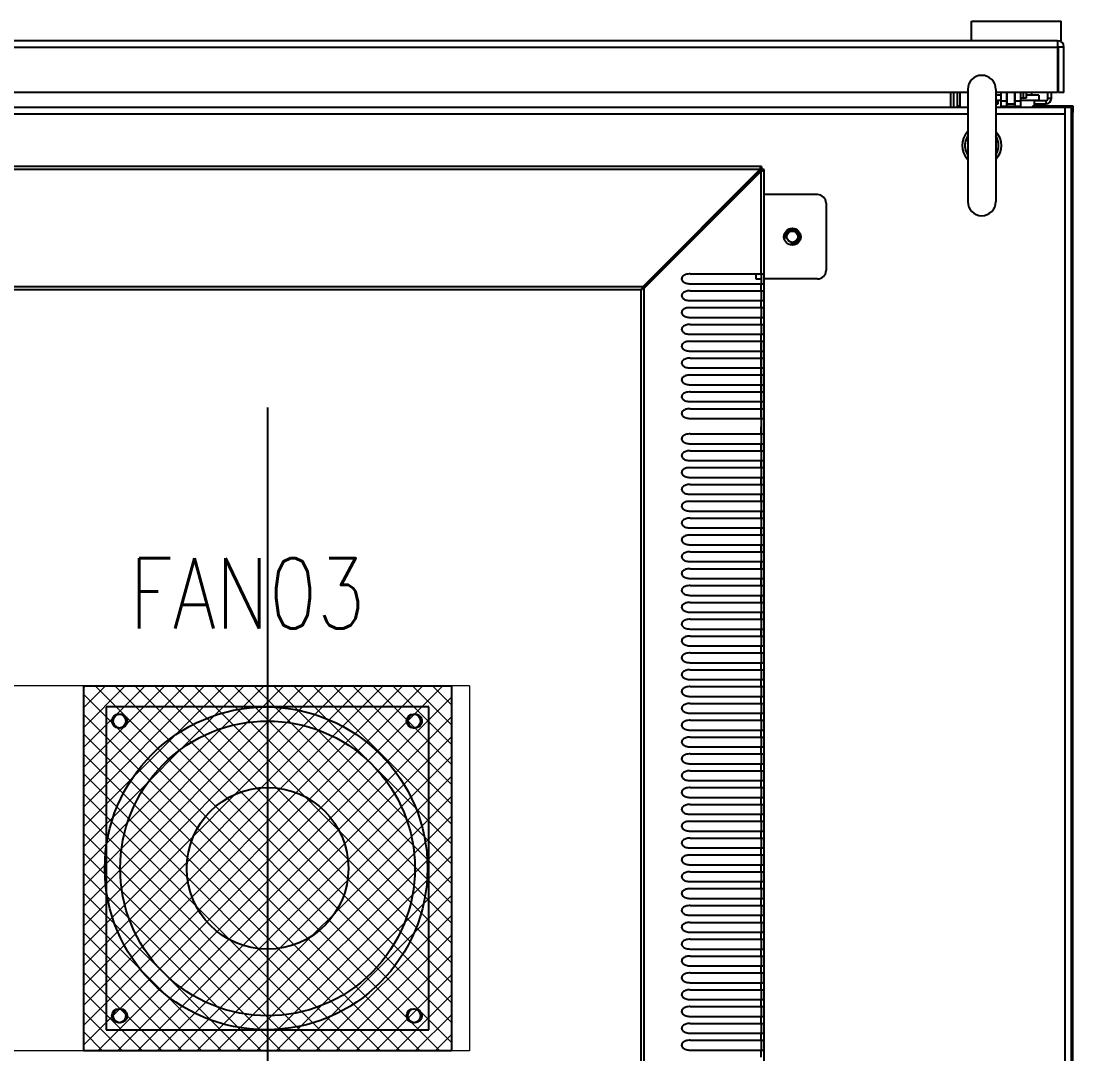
# Model space of a CAD drawing. Extents: x 79822 to 122366, y -56021 to -28815.
# Drawn here: x 84800.8 to 85175.6, y -39084.8 to -38716.8 of the extents above; entities that cross this region are included whole.
import ezdxf
from ezdxf.lldxf.tags import DXFTag

# ---------------------------------------------------------------- set-up
doc = ezdxf.new("R2010")
doc.units = 0
doc.header["$LTSCALE"] = 100
doc.header["$MEASUREMENT"] = 0
doc.layers.add('CABINET', color=7, linetype='Continuous')
doc.styles.add('ROMANS', font='romans', dxfattribs={"width": 0.8, "height": 2})
tags = doc.linetypes.add('CENTER', pattern=[2, 1.25, -0.25, 0.25, -0.25]).pattern_tags.tags
tags[10:11] = [DXFTag(74, 4), DXFTag(75, 0), DXFTag(340, '0'), DXFTag(46, 1.0), DXFTag(50, 0.0), DXFTag(44, 0.0), DXFTag(45, 0.0)]
tags[8:9] = [DXFTag(74, 4), DXFTag(75, 0), DXFTag(340, '0'), DXFTag(46, 1.0), DXFTag(50, 0.0), DXFTag(44, 0.0), DXFTag(45, 0.0)]
tags[6:7] = [DXFTag(74, 4), DXFTag(75, 0), DXFTag(340, '0'), DXFTag(46, 1.0), DXFTag(50, 0.0), DXFTag(44, 0.0), DXFTag(45, 0.0)]
tags[4:5] = [DXFTag(74, 4), DXFTag(75, 0), DXFTag(340, '0'), DXFTag(46, 1.0), DXFTag(50, 0.0), DXFTag(44, 0.0), DXFTag(45, 0.0)]
tags = doc.linetypes.add('HIDDEN', pattern=[0.375, 0.25, -0.125]).pattern_tags.tags
tags[6:7] = [DXFTag(74, 4), DXFTag(75, 0), DXFTag(340, '0'), DXFTag(46, 1.0), DXFTag(50, 0.0), DXFTag(44, 0.0), DXFTag(45, 0.0)]
tags[4:5] = [DXFTag(74, 4), DXFTag(75, 0), DXFTag(340, '0'), DXFTag(46, 1.0), DXFTag(50, 0.0), DXFTag(44, 0.0), DXFTag(45, 0.0)]

# ---------------------------------------------------------------- blocks, each defined once
blk = doc.blocks.new('风机')
at = {"color": 3}
for p, q in [((0, 0), (0, -115)), ((115, 0), (0, 0)), ((115, -115), (115, 0)), ((0, -115), (115, -115))]:
    blk.add_line(p, q, dxfattribs=at)
for centre, major_axis, start_param, end_param in [((5, -5), (1.77, 1.77), 2.356194490187731, 8.639379797367317), ((110, -5), (1.77, 1.77), 2.356194490188677, 8.639379797368264), ((57.5, -57.5), (37.12, 37.12), 2.356194490192193, 8.63937979737178), ((5, -110), (-1.77, 1.77), 0.785398, 7.068583), ((110, -110), (-1.77, 1.77), 0.785398, 7.068583)]:
    blk.add_ellipse(centre, major_axis=major_axis, ratio=1, start_param=start_param, end_param=end_param, dxfattribs=at)

msp = doc.modelspace()

# ---------------------------------------------------------------- hatches: boundary and pattern name
at = {"linetype": 'HIDDEN', "lineweight": 20}
h = msp.add_hatch(dxfattribs=at)
h.set_pattern_fill('ANSI37', color=256, scale=40, angle=180, style=2)
h.set_pattern_definition([(135, (80519.186, -57775.21), (3.5355339, 3.5355339), []), (45, (80519.186, -57775.21), (3.5355339, -3.5355339), [])])
h.paths.add_polyline_path([(84954.15, -39083.72), (84823.15, -39083.72), (84823.15, -38953.72), (84954.15, -38953.72)])

# ---------------------------------------------------------------- linework, layer by layer
at = {"color": 7, "linetype": 'Continuous'}
for p, q in [((85139.45, -38716.84), (85171.45, -38716.84)), ((85139.45, -38723.84), (85139.45, -38716.84)), ((85171.45, -38723.84), (85171.45, -38716.84)), ((85170.15, -38723.84), (84382.75, -38723.84)), ((85170.15, -38723.84), (85170.15, -38742.34)), ((84382.75, -38726.14), (85170.15, -38726.14)), ((85172.45, -38726.14), (85170.45, -38726.14)), ((85170.45, -38742.34), (85170.45, -38726.14)), ((85172.45, -38742.34), (85172.45, -38726.14)), ((85138.15, -38742.34), (84413.15, -38742.34)), ((85131.95, -38742.34), (85131.95, -38747.69)), ((85133.15, -38747.69), (85133.15, -38742.34)), ((85134.35, -38742.34), (85134.35, -38747.69)), ((85135.45, -38747.69), (85135.45, -38742.34)), ((85138.15, -38741.19), (85138.15, -38781.19)), ((85148.15, -38741.19), (85148.15, -38781.19)), ((85170.15, -38742.34), (85148.15, -38742.34)), ((85149.94, -38743.29), (85148.15, -38743.29)), ((85149.94, -38742.34), (85149.94, -38747.31)), ((85151.94, -38742.34), (85151.94, -38747.31)), ((85152.04, -38742.34), (85152.04, -38746.31)), ((85154.84, -38742.34), (85154.84, -38746.31)), ((85154.94, -38742.34), (85154.94, -38747.31)), ((85156.94, -38742.34), (85156.94, -38747.31)), ((85157.86, -38742.34), (85157.86, -38744.34)), ((85158.95, -38742.34), (85158.95, -38744.34)), ((85163.45, -38743.29), (85158.95, -38743.29)), ((85160.95, -38743.29), (85160.95, -38742.33)), ((85163.45, -38743.29), (85163.45, -38745.12)), ((85166.75, -38744.46), (85166.75, -38742.34)), ((85167.95, -38744.46), (85167.95, -38742.34)), ((85172.45, -38742.34), (85170.45, -38742.34)), ((85134.35, -38747.09), (85135.45, -38747.09)), ((85149.94, -38745.1), (85148.15, -38745.1)), ((85148.15, -38745.14), (85148.95, -38745.14)), ((85148.15, -38746.34), (85148.95, -38746.34)), ((85148.95, -38746.34), (85148.95, -38745.14)), ((85149.94, -38745.31), (85151.94, -38745.31)), ((85156.94, -38747.31), (85149.94, -38747.31)), ((85152.04, -38746.31), (85154.84, -38746.31)), ((85154.94, -38745.31), (85156.94, -38745.31)), ((85158.95, -38744.34), (85156.94, -38744.34)), ((85163.45, -38745.1), (85156.94, -38745.1)), ((85160.88, -38747.69), (85162.22, -38746.34)), ((85161.48, -38747.09), (85175.65, -38747.09)), ((85161.95, -38745.14), (85166.06, -38745.14)), ((85161.95, -38746.34), (85161.95, -38745.14)), ((85161.95, -38746.34), (85166.06, -38746.34)), ((85163.42, -38745.14), (85163.45, -38745.12)), ((85166.06, -38746.34), (85166.06, -38745.14)), ((85167.95, -38744.46), (85166.75, -38744.46)), ((85175.65, -38747.09), (85175.65, -38748.59)), ((85138.15, -38747.69), (84413.15, -38747.69)), ((85138.15, -38749.99), (84413.15, -38749.99)), ((85175.15, -38747.69), (85148.15, -38747.69)), ((85172.85, -38749.99), (85148.15, -38749.99)), ((85160.95, -38747.69), (85160.95, -38747.62)), ((85172.85, -39499.69), (85172.85, -38747.69)), ((85175.15, -39499.69), (85175.15, -38747.69)), ((85175.15, -38748.59), (85175.65, -38748.59)), ((85175.65, -38749.39), (85175.15, -38749.39)), ((85175.65, -38748.59), (85175.65, -38749.39)), ((85175.65, -38787.09), (85175.65, -38749.39)), ((85175.15, -38752.89), (85175.45, -38752.89)), ((85175.45, -38752.89), (85175.45, -38772.39)), ((85064.65, -38768.69), (84486.65, -38768.69)), ((85064.05, -38769.79), (84487.25, -38769.79)), ((85022.35, -38811.48), (85064.05, -38769.79)), ((85064.05, -38769.79), (85064.05, -38770.29)), ((85065.65, -38769.69), (85064.55, -38769.69)), ((85064.65, -38768.69), (85064.65, -38769.79)), ((85065.65, -39477.69), (85065.65, -38769.69)), ((85022.35, -38811.98), (85064.05, -38770.29)), ((85022.85, -38811.98), (85064.55, -38770.29)), ((85064.55, -38770.29), (85064.05, -38770.29)), ((85064.55, -38806.94), (85064.55, -38770.29)), ((85175.15, -38772.39), (85175.21, -38772.39)), ((85175.21, -38772.39), (85175.45, -38772.39)), ((85175.45, -38772.39), (85175.45, -39474.39)), ((85084.65, -38778.69), (85065.65, -38778.69)), ((85087.65, -38781.69), (85087.65, -38805.69)), ((85175.65, -38787.09), (85175.45, -38787.09)), ((85039.23, -38806.94), (85065.65, -38806.94)), ((85062.65, -38806.94), (85062.65, -38808.69)), ((85064.65, -38810.44), (85064.65, -38806.94)), ((85039.23, -38810.44), (85065.65, -38810.44)), ((85062.65, -38808.69), (85064.65, -38808.69)), ((85064.55, -38812.94), (85064.55, -38810.44)), ((85084.65, -38808.69), (85065.65, -38808.69)), ((85022.35, -38811.48), (84528.94, -38811.48)), ((85021.75, -38812.58), (84529.54, -38812.58)), ((85021.75, -39434.8), (85021.75, -38812.58)), ((85022.35, -38811.48), (85022.35, -38811.98)), ((85022.85, -38811.98), (85022.35, -38811.98)), ((85022.85, -39435.4), (85022.85, -38811.98)), ((85039.23, -38812.94), (85065.65, -38812.94)), ((85064.65, -38816.44), (85064.65, -38812.94)), ((85039.23, -38816.44), (85065.65, -38816.44)), ((85064.55, -38818.94), (85064.55, -38816.44)), ((85039.23, -38818.94), (85065.65, -38818.94)), ((85064.65, -38822.44), (85064.65, -38818.94)), ((85039.23, -38822.44), (85065.65, -38822.44)), ((85039.23, -38824.94), (85065.65, -38824.94)), ((85064.55, -38824.94), (85064.55, -38822.44)), ((85064.65, -38828.44), (85064.65, -38824.94)), ((85039.23, -38828.44), (85065.65, -38828.44)), ((85064.55, -38830.94), (85064.55, -38828.44)), ((85039.23, -38830.94), (85065.65, -38830.94)), ((85064.55, -38833.94), (85064.55, -38831.44)), ((85064.65, -38834.44), (85064.65, -38830.94)), ((85039.23, -38834.44), (85065.65, -38834.44)), ((85039.23, -38836.94), (85065.65, -38836.94)), ((85064.55, -38836.94), (85064.55, -38834.44)), ((85064.65, -38837.44), (85064.65, -38833.94)), ((85064.65, -38840.44), (85064.65, -38836.94)), ((85039.23, -38840.44), (85065.65, -38840.44)), ((85064.55, -38839.94), (85064.55, -38837.44)), ((85064.55, -38842.94), (85064.55, -38840.44)), ((85064.65, -38843.44), (85064.65, -38839.94)), ((85039.23, -38842.94), (85065.65, -38842.94)), ((85064.55, -38845.94), (85064.55, -38843.44)), ((85064.65, -38846.44), (85064.65, -38842.94)), ((85039.23, -38846.44), (85065.65, -38846.44)), ((85064.55, -38848.94), (85064.55, -38846.44)), ((85064.65, -38849.44), (85064.65, -38845.94)), ((85039.23, -38848.94), (85065.65, -38848.94)), ((85064.55, -38851.94), (85064.55, -38849.44)), ((85064.65, -38852.44), (85064.65, -38848.94)), ((85064.65, -38855.44), (85064.65, -38851.94)), ((85039.23, -38852.44), (85065.65, -38852.44)), ((85039.23, -38854.94), (85065.65, -38854.94)), ((85064.55, -38854.94), (85064.55, -38852.44)), ((85064.55, -38857.94), (85064.55, -38855.44)), ((85064.65, -38858.44), (85064.65, -38854.94)), ((85039.23, -38858.44), (85065.65, -38858.44)), ((85064.65, -38861.44), (85064.65, -38857.94)), ((85064.55, -38863.94), (85064.55, -38861.44)), ((85064.65, -38939.44), (85064.65, -38860.94)), ((85039.23, -38863.94), (85065.65, -38863.94)), ((85064.65, -38867.44), (85064.65, -38863.94)), ((85039.23, -38867.44), (85065.65, -38867.44)), ((85039.23, -38869.94), (85065.65, -38869.94)), ((85064.55, -38869.94), (85064.55, -38867.44)), ((85064.65, -38873.44), (85064.65, -38869.94)), ((85039.23, -38873.44), (85065.65, -38873.44)), ((85064.55, -38875.94), (85064.55, -38873.44)), ((85039.23, -38875.94), (85065.65, -38875.94)), ((85064.65, -38879.44), (85064.65, -38875.94)), ((85039.23, -38879.44), (85065.65, -38879.44)), ((85039.23, -38881.94), (85065.65, -38881.94)), ((85064.55, -38881.94), (85064.55, -38879.44)), ((85064.65, -38885.44), (85064.65, -38881.94)), ((85039.23, -38885.44), (85065.65, -38885.44)), ((85064.55, -38887.94), (85064.55, -38885.44)), ((85039.23, -38887.94), (85065.65, -38887.94)), ((85064.65, -38891.44), (85064.65, -38887.94)), ((85039.23, -38891.44), (85065.65, -38891.44)), ((85064.55, -38893.94), (85064.55, -38891.44)), ((85039.23, -38893.94), (85065.65, -38893.94)), ((85064.65, -38897.44), (85064.65, -38893.94)), ((85039.23, -38897.44), (85065.65, -38897.44)), ((85039.23, -38899.94), (85065.65, -38899.94)), ((85064.55, -38899.94), (85064.55, -38897.44)), ((85064.65, -38903.44), (85064.65, -38899.94)), ((85039.23, -38903.44), (85065.65, -38903.44)), ((85064.55, -38905.94), (85064.55, -38903.44)), ((85039.23, -38905.94), (85065.65, -38905.94)), ((85064.65, -38909.44), (85064.65, -38905.94)), ((85039.23, -38909.44), (85065.65, -38909.44)), ((85039.23, -38911.94), (85065.65, -38911.94)), ((85064.55, -38911.94), (85064.55, -38909.44)), ((85064.65, -38915.44), (85064.65, -38911.94)), ((85039.23, -38915.44), (85065.65, -38915.44)), ((85064.55, -38917.94), (85064.55, -38915.44)), ((85039.23, -38917.94), (85065.65, -38917.94)), ((85064.65, -38921.44), (85064.65, -38917.94)), ((85039.23, -38921.44), (85065.65, -38921.44)), ((85064.55, -38923.94), (85064.55, -38921.44)), ((85039.23, -38923.94), (85065.65, -38923.94)), ((85064.65, -38927.44), (85064.65, -38923.94)), ((85039.23, -38927.44), (85065.65, -38927.44)), ((85039.23, -38929.94), (85065.65, -38929.94)), ((85064.55, -38929.94), (85064.55, -38927.44)), ((85064.65, -38933.44), (85064.65, -38929.94)), ((85039.23, -38933.44), (85065.65, -38933.44)), ((85064.55, -38935.94), (85064.55, -38933.44)), ((85039.23, -38935.94), (85065.65, -38935.94)), ((85064.65, -38939.44), (85064.65, -38935.94)), ((85039.23, -38939.44), (85065.65, -38939.44)), ((85039.23, -38941.94), (85065.65, -38941.94)), ((85064.55, -38941.94), (85064.55, -38939.44)), ((85064.65, -38945.44), (85064.65, -38941.94)), ((85039.23, -38945.44), (85065.65, -38945.44)), ((85064.55, -38947.94), (85064.55, -38945.44)), ((85039.23, -38947.94), (85065.65, -38947.94)), ((85064.65, -38951.44), (85064.65, -38947.94)), ((85039.23, -38951.44), (85065.65, -38951.44)), ((85064.55, -38953.94), (85064.55, -38951.44)), ((85039.23, -38953.94), (85065.65, -38953.94)), ((85064.65, -38957.44), (85064.65, -38953.94)), ((85039.23, -38957.44), (85065.65, -38957.44)), ((85039.23, -38959.94), (85065.65, -38959.94)), ((85064.55, -38959.94), (85064.55, -38957.44)), ((85064.65, -38963.44), (85064.65, -38959.94)), ((85039.23, -38963.44), (85065.65, -38963.44)), ((85064.55, -38965.94), (85064.55, -38963.44)), ((85039.23, -38965.94), (85065.65, -38965.94)), ((85064.65, -38969.44), (85064.65, -38965.94)), ((85039.23, -38969.44), (85065.65, -38969.44)), ((85039.23, -38971.94), (85065.65, -38971.94)), ((85064.55, -38971.94), (85064.55, -38969.44)), ((85064.65, -38975.44), (85064.65, -38971.94)), ((85039.23, -38975.44), (85065.65, -38975.44)), ((85064.55, -38977.94), (85064.55, -38975.44)), ((85039.23, -38977.94), (85065.65, -38977.94)), ((85064.65, -38981.44), (85064.65, -38977.94)), ((85039.23, -38981.44), (85065.65, -38981.44)), ((85064.55, -38983.94), (85064.55, -38981.44)), ((85039.23, -38983.94), (85065.65, -38983.94)), ((85064.65, -38987.44), (85064.65, -38983.94)), ((85039.23, -38987.44), (85065.65, -38987.44)), ((85039.23, -38989.94), (85065.65, -38989.94)), ((85064.55, -38989.94), (85064.55, -38987.44)), ((85064.65, -38993.44), (85064.65, -38989.94)), ((85039.23, -38993.44), (85065.65, -38993.44)), ((85064.55, -38995.94), (85064.55, -38993.44)), ((85039.23, -38995.94), (85065.65, -38995.94)), ((85064.65, -38999.44), (85064.65, -38995.94)), ((85039.23, -38999.44), (85065.65, -38999.44)), ((85039.23, -39001.94), (85065.65, -39001.94)), ((85064.55, -39001.94), (85064.55, -38999.44)), ((85064.65, -39005.44), (85064.65, -39001.94)), ((85039.23, -39005.44), (85065.65, -39005.44)), ((85064.55, -39007.94), (85064.55, -39005.44)), ((85039.23, -39007.94), (85065.65, -39007.94)), ((85064.65, -39011.44), (85064.65, -39007.94)), ((85039.23, -39011.44), (85065.65, -39011.44)), ((85064.55, -39013.94), (85064.55, -39011.44)), ((85039.23, -39013.94), (85065.65, -39013.94)), ((85064.65, -39017.44), (85064.65, -39013.94)), ((85039.23, -39017.44), (85065.65, -39017.44)), ((85039.23, -39019.94), (85065.65, -39019.94)), ((85064.55, -39019.94), (85064.55, -39017.44)), ((85064.65, -39023.44), (85064.65, -39019.94)), ((85039.23, -39023.44), (85065.65, -39023.44)), ((85064.55, -39025.94), (85064.55, -39023.44)), ((85039.23, -39025.94), (85065.65, -39025.94)), ((85064.65, -39029.44), (85064.65, -39025.94)), ((85039.23, -39029.44), (85065.65, -39029.44)), ((85039.23, -39031.94), (85065.65, -39031.94)), ((85064.55, -39031.94), (85064.55, -39029.44)), ((85064.65, -39035.44), (85064.65, -39031.94)), ((85039.23, -39035.44), (85065.65, -39035.44)), ((85064.55, -39037.94), (85064.55, -39035.44)), ((85039.23, -39037.94), (85065.65, -39037.94)), ((85064.65, -39041.44), (85064.65, -39037.94)), ((85039.23, -39041.44), (85065.65, -39041.44)), ((85064.55, -39043.94), (85064.55, -39041.44)), ((85039.23, -39043.94), (85065.65, -39043.94)), ((85064.65, -39047.44), (85064.65, -39043.94)), ((85039.23, -39047.44), (85065.65, -39047.44)), ((85039.23, -39049.94), (85065.65, -39049.94)), ((85064.55, -39049.94), (85064.55, -39047.44)), ((85064.65, -39053.44), (85064.65, -39049.94)), ((85039.23, -39053.44), (85065.65, -39053.44)), ((85064.55, -39055.94), (85064.55, -39053.44)), ((85039.23, -39055.94), (85065.65, -39055.94)), ((85064.65, -39059.44), (85064.65, -39055.94)), ((85039.23, -39059.44), (85065.65, -39059.44)), ((85039.23, -39061.94), (85065.65, -39061.94)), ((85064.55, -39061.94), (85064.55, -39059.44)), ((85064.65, -39065.44), (85064.65, -39061.94)), ((85039.23, -39065.44), (85065.65, -39065.44)), ((85064.55, -39067.94), (85064.55, -39065.44)), ((85039.23, -39067.94), (85065.65, -39067.94)), ((85064.65, -39071.44), (85064.65, -39067.94)), ((85039.23, -39071.44), (85065.65, -39071.44)), ((85064.55, -39073.94), (85064.55, -39071.44)), ((85039.23, -39073.94), (85065.65, -39073.94)), ((85064.65, -39077.44), (85064.65, -39073.94)), ((85039.23, -39077.44), (85065.65, -39077.44)), ((85039.23, -39079.94), (85065.65, -39079.94)), ((85064.55, -39079.94), (85064.55, -39077.44)), ((85064.65, -39083.44), (85064.65, -39079.94)), ((85039.23, -39083.44), (85065.65, -39083.44)), ((85064.55, -39085.94), (85064.55, -39083.44))]:
    msp.add_line(p, q, dxfattribs=at)
at = {"color": 5, "linetype": 'HIDDEN', "lineweight": 15, "ltscale": 30}
for p, q in [((84960.65, -38953.72), (84590.65, -38953.72)), ((84960.65, -38953.72), (84960.65, -39083.72)), ((84960.65, -39083.72), (84590.65, -39083.72))]:
    msp.add_line(p, q, dxfattribs=at)
at = {"linetype": 'HIDDEN'}
msp.add_lwpolyline([(84954.15, -39083.72), (84823.15, -39083.72), (84823.15, -38953.72), (84954.15, -38953.72)], close=True, dxfattribs=at)
at = {"color": 7, "linetype": 'Continuous'}
for radius in [3, 2]:
    msp.add_circle((85075.65, -38793.69), radius, dxfattribs=at)
at = {"color": 7, "linetype": 'HIDDEN'}
for centre, radius in [((84888.15, -39018.72), 57.5), ((84835.65, -38966.22), 2.5), ((84940.65, -38966.22), 2.5), ((84835.65, -39071.22), 2.5), ((84940.65, -39071.22), 2.5)]:
    msp.add_circle(centre, radius, dxfattribs=at)
at = {"color": 7, "linetype": 'Continuous'}
for centre, radius, start, end in [((85170.15, -38726.14), 2.3, 0, 90), ((85170.15, -38726.14), 0.3, 0, 90), ((85143.15, -38741.19), 5, 0, 180), ((85166.06, -38744.46), 1.88, 270, 0), ((85166.06, -38744.46), 0.681, 270, 0), ((85174.25, -38753.59), 1.2, 0, 40.7374), ((85143.15, -38761.19), 7, 136.1481, 223.8519), ((85143.15, -38761.19), 6, 146.445, 195), ((85143.15, -38761.19), 6, 146.983, 213.017), ((85143.15, -38761.19), 6, 326.4616, 33.5384), ((85143.15, -38761.19), 6, 326.983, 33.017), ((85143.15, -38761.19), 7, 316.1481, 43.8519), ((85078.43, -38774.11), 15.02, 162.8784, 163.2814), ((85060.22, -38755.9), 15.02, 286.7186, 287.1216), ((85084.65, -38781.69), 3, 0, 90), ((85143.15, -38781.19), 5, 180, 0), ((85075.65, -38793.69), 2.5, 255, 195), ((85084.65, -38805.69), 3, 270, 0), ((85082.67, -38844.22), 68.64, 152.1869, 152.5468), ((84990.11, -38751.67), 68.64, 297.4532, 297.8131), ((85030.67, -38820.8), 12.13, 134.62, 135.9632), ((85013.53, -38803.66), 12.13, 314.0368, 315.38)]:
    msp.add_arc(centre, radius, start, end, dxfattribs=at)
for points, start_tangent, end_tangent in [([(85064.05, -38770.29), (85064.25, -38769.97), (85064.45, -38769.76)], (0.482812, 0.875724), (0.822198, 0.569202)), ([(85064.08, -38769.69), (85064.25, -38769.2), (85064.35, -38768.98), (85064.45, -38768.82)], (0.294712, 0.955586), (0.612022, 0.79084)), ([(85064.45, -38768.82), (85064.65, -38768.69)], (0.612022, 0.79084), (1, 0)), ([(85064.45, -38769.76), (85064.65, -38769.69)], (0.822198, 0.569202), (1, 0)), ([(85064.57, -38769.89), (85064.65, -38769.69)], (0.569202, 0.822198), (0, 1)), ([(85065.51, -38769.89), (85065.65, -38769.69)], (0.79084, 0.612022), (0, 1)), ([(85064.05, -38770.29), (85064.36, -38770.09), (85064.57, -38769.89)], (0.875724, 0.482812), (0.569202, 0.822198)), ([(85064.65, -38770.26), (85065.13, -38770.09), (85065.35, -38769.99), (85065.51, -38769.89)], (0.955586, 0.294712), (0.79084, 0.612022)), ([(85039.23, -38806.94), (85038.45, -38807), (85037.75, -38807.16), (85037.14, -38807.42), (85036.64, -38807.78), (85036.3, -38808.24), (85036.2, -38808.76), (85036.37, -38809.26), (85036.72, -38809.67), (85037.21, -38809.99), (85037.8, -38810.23), (85038.48, -38810.38), (85039.23, -38810.44)], (-0.999961, -0.008789), (0.999962, -0.008666)), ([(85022.35, -38811.48), (85022.15, -38811.83), (85021.95, -38812.2)], (-0.515409, -0.856944), (-0.467523, -0.883981)), ([(85022.85, -38811.98), (85022.51, -38812.18), (85022.14, -38812.38)], (-0.856944, -0.515409), (-0.883981, -0.467523)), ([(85022.35, -38811.98), (85022.15, -38812.17)], (-0.740747, -0.671784), (-0.712761, -0.701407)), ([(85022.35, -38811.98), (85022.17, -38812.18)], (-0.671784, -0.740747), (-0.701407, -0.712761)), ([(85039.23, -38812.94), (85038.45, -38813), (85037.75, -38813.16), (85037.14, -38813.42), (85036.64, -38813.78), (85036.3, -38814.24), (85036.2, -38814.76), (85036.37, -38815.26), (85036.72, -38815.67), (85037.21, -38815.99), (85037.8, -38816.23), (85038.48, -38816.38), (85039.23, -38816.44)], (-0.999961, -0.008789), (0.999962, -0.008666)), ([(85039.23, -38818.94), (85038.45, -38819), (85037.75, -38819.16), (85037.14, -38819.42), (85036.64, -38819.78), (85036.3, -38820.24), (85036.2, -38820.76), (85036.37, -38821.26), (85036.72, -38821.67), (85037.21, -38821.99), (85037.8, -38822.23), (85038.48, -38822.38), (85039.23, -38822.44)], (-0.999961, -0.008789), (0.999962, -0.008666)), ([(85039.23, -38824.94), (85038.45, -38825), (85037.75, -38825.16), (85037.14, -38825.42), (85036.64, -38825.78), (85036.3, -38826.24), (85036.2, -38826.76), (85036.37, -38827.26), (85036.72, -38827.67), (85037.21, -38827.99), (85037.8, -38828.23), (85038.48, -38828.38), (85039.23, -38828.44)], (-0.999961, -0.008789), (0.999962, -0.008666)), ([(85039.23, -38830.94), (85038.45, -38831), (85037.75, -38831.16), (85037.14, -38831.42), (85036.64, -38831.78), (85036.3, -38832.24), (85036.2, -38832.76), (85036.37, -38833.26), (85036.72, -38833.67), (85037.21, -38833.99), (85037.8, -38834.23), (85038.48, -38834.38), (85039.23, -38834.44)], (-0.999961, -0.008789), (0.999962, -0.008666)), ([(85039.23, -38836.94), (85038.45, -38837), (85037.75, -38837.16), (85037.14, -38837.42), (85036.64, -38837.78), (85036.3, -38838.24), (85036.2, -38838.76), (85036.37, -38839.26), (85036.72, -38839.67), (85037.21, -38839.99), (85037.8, -38840.23), (85038.48, -38840.38), (85039.23, -38840.44)], (-0.999961, -0.008789), (0.999962, -0.008666)), ([(85039.23, -38842.94), (85038.45, -38843), (85037.75, -38843.16), (85037.14, -38843.42), (85036.64, -38843.78), (85036.3, -38844.24), (85036.2, -38844.76), (85036.37, -38845.26), (85036.72, -38845.67), (85037.21, -38845.99), (85037.8, -38846.23), (85038.48, -38846.38), (85039.23, -38846.44)], (-0.999961, -0.008789), (0.999962, -0.008666)), ([(85039.23, -38848.94), (85038.45, -38849), (85037.75, -38849.16), (85037.14, -38849.42), (85036.64, -38849.78), (85036.3, -38850.24), (85036.2, -38850.76), (85036.37, -38851.26), (85036.72, -38851.67), (85037.21, -38851.99), (85037.8, -38852.23), (85038.48, -38852.38), (85039.23, -38852.44)], (-0.999961, -0.008789), (0.999962, -0.008666)), ([(85039.23, -38854.94), (85038.45, -38855), (85037.75, -38855.16), (85037.14, -38855.42), (85036.64, -38855.78), (85036.3, -38856.24), (85036.2, -38856.76), (85036.37, -38857.26), (85036.72, -38857.67), (85037.21, -38857.99), (85037.8, -38858.23), (85038.48, -38858.38), (85039.23, -38858.44)], (-0.999961, -0.008789), (0.999962, -0.008666)), ([(85039.23, -38863.94), (85038.45, -38864), (85037.75, -38864.16), (85037.14, -38864.42), (85036.64, -38864.78), (85036.3, -38865.24), (85036.2, -38865.76), (85036.37, -38866.26), (85036.72, -38866.67), (85037.21, -38866.99), (85037.8, -38867.23), (85038.48, -38867.38), (85039.23, -38867.44)], (-0.999961, -0.008789), (0.999962, -0.008666)), ([(85039.23, -38869.94), (85038.45, -38870), (85037.75, -38870.16), (85037.14, -38870.42), (85036.64, -38870.78), (85036.3, -38871.24), (85036.2, -38871.76), (85036.37, -38872.26), (85036.72, -38872.67), (85037.21, -38872.99), (85037.8, -38873.23), (85038.48, -38873.38), (85039.23, -38873.44)], (-0.999961, -0.008789), (0.999962, -0.008666)), ([(85039.23, -38875.94), (85038.45, -38876), (85037.75, -38876.16), (85037.14, -38876.42), (85036.64, -38876.78), (85036.3, -38877.24), (85036.2, -38877.76), (85036.37, -38878.26), (85036.72, -38878.67), (85037.21, -38878.99), (85037.8, -38879.23), (85038.48, -38879.38), (85039.23, -38879.44)], (-0.999961, -0.008789), (0.999962, -0.008666)), ([(85039.23, -38881.94), (85038.45, -38882), (85037.75, -38882.16), (85037.14, -38882.42), (85036.64, -38882.78), (85036.3, -38883.24), (85036.2, -38883.76), (85036.37, -38884.26), (85036.72, -38884.67), (85037.21, -38884.99), (85037.8, -38885.23), (85038.48, -38885.38), (85039.23, -38885.44)], (-0.999961, -0.008789), (0.999962, -0.008666)), ([(85039.23, -38887.94), (85038.45, -38888), (85037.75, -38888.16), (85037.14, -38888.42), (85036.64, -38888.78), (85036.3, -38889.24), (85036.2, -38889.76), (85036.37, -38890.26), (85036.72, -38890.67), (85037.21, -38890.99), (85037.8, -38891.23), (85038.48, -38891.38), (85039.23, -38891.44)], (-0.999961, -0.008789), (0.999962, -0.008666)), ([(85039.23, -38893.94), (85038.45, -38894), (85037.75, -38894.16), (85037.14, -38894.42), (85036.64, -38894.78), (85036.3, -38895.24), (85036.2, -38895.76), (85036.37, -38896.26), (85036.72, -38896.67), (85037.21, -38896.99), (85037.8, -38897.23), (85038.48, -38897.38), (85039.23, -38897.44)], (-0.999961, -0.008789), (0.999962, -0.008666)), ([(85039.23, -38899.94), (85038.45, -38900), (85037.75, -38900.16), (85037.14, -38900.42), (85036.64, -38900.78), (85036.3, -38901.24), (85036.2, -38901.76), (85036.37, -38902.26), (85036.72, -38902.67), (85037.21, -38902.99), (85037.8, -38903.23), (85038.48, -38903.38), (85039.23, -38903.44)], (-0.999961, -0.008789), (0.999962, -0.008666)), ([(85039.23, -38905.94), (85038.45, -38906), (85037.75, -38906.16), (85037.14, -38906.42), (85036.64, -38906.78), (85036.3, -38907.24), (85036.2, -38907.76), (85036.37, -38908.26), (85036.72, -38908.67), (85037.21, -38908.99), (85037.8, -38909.23), (85038.48, -38909.38), (85039.23, -38909.44)], (-0.999961, -0.008789), (0.999962, -0.008666)), ([(85039.23, -38911.94), (85038.45, -38912), (85037.75, -38912.16), (85037.14, -38912.42), (85036.64, -38912.78), (85036.3, -38913.24), (85036.2, -38913.76), (85036.37, -38914.26), (85036.72, -38914.67), (85037.21, -38914.99), (85037.8, -38915.23), (85038.48, -38915.38), (85039.23, -38915.44)], (-0.999961, -0.008789), (0.999962, -0.008666)), ([(85039.23, -38917.94), (85038.45, -38918), (85037.75, -38918.16), (85037.14, -38918.42), (85036.64, -38918.78), (85036.3, -38919.24), (85036.2, -38919.76), (85036.37, -38920.26), (85036.72, -38920.67), (85037.21, -38920.99), (85037.8, -38921.23), (85038.48, -38921.38), (85039.23, -38921.44)], (-0.999961, -0.008789), (0.999962, -0.008666)), ([(85039.23, -38923.94), (85038.45, -38924), (85037.75, -38924.16), (85037.14, -38924.42), (85036.64, -38924.78), (85036.3, -38925.24), (85036.2, -38925.76), (85036.37, -38926.26), (85036.72, -38926.67), (85037.21, -38926.99), (85037.8, -38927.23), (85038.48, -38927.38), (85039.23, -38927.44)], (-0.999961, -0.008789), (0.999962, -0.008666)), ([(85039.23, -38929.94), (85038.45, -38930), (85037.75, -38930.16), (85037.14, -38930.42), (85036.64, -38930.78), (85036.3, -38931.24), (85036.2, -38931.76), (85036.37, -38932.26), (85036.72, -38932.67), (85037.21, -38932.99), (85037.8, -38933.23), (85038.48, -38933.38), (85039.23, -38933.44)], (-0.999961, -0.008789), (0.999962, -0.008666)), ([(85039.23, -38935.94), (85038.45, -38936), (85037.75, -38936.16), (85037.14, -38936.42), (85036.64, -38936.78), (85036.3, -38937.24), (85036.2, -38937.76), (85036.37, -38938.26), (85036.72, -38938.67), (85037.21, -38938.99), (85037.8, -38939.23), (85038.48, -38939.38), (85039.23, -38939.44)], (-0.999961, -0.008789), (0.999962, -0.008666)), ([(85039.23, -38941.94), (85038.45, -38942), (85037.75, -38942.16), (85037.14, -38942.42), (85036.64, -38942.78), (85036.3, -38943.24), (85036.2, -38943.76), (85036.37, -38944.26), (85036.72, -38944.67), (85037.21, -38944.99), (85037.8, -38945.23), (85038.48, -38945.38), (85039.23, -38945.44)], (-0.999961, -0.008789), (0.999962, -0.008666)), ([(85039.23, -38947.94), (85038.45, -38948), (85037.75, -38948.16), (85037.14, -38948.42), (85036.64, -38948.78), (85036.3, -38949.24), (85036.2, -38949.76), (85036.37, -38950.26), (85036.72, -38950.67), (85037.21, -38950.99), (85037.8, -38951.23), (85038.48, -38951.38), (85039.23, -38951.44)], (-0.999961, -0.008789), (0.999962, -0.008666)), ([(85039.23, -38953.94), (85038.45, -38954), (85037.75, -38954.16), (85037.14, -38954.42), (85036.64, -38954.78), (85036.3, -38955.24), (85036.2, -38955.76), (85036.37, -38956.26), (85036.72, -38956.67), (85037.21, -38956.99), (85037.8, -38957.23), (85038.48, -38957.38), (85039.23, -38957.44)], (-0.999961, -0.008789), (0.999962, -0.008666)), ([(85039.23, -38959.94), (85038.45, -38960), (85037.75, -38960.16), (85037.14, -38960.42), (85036.64, -38960.78), (85036.3, -38961.24), (85036.2, -38961.76), (85036.37, -38962.26), (85036.72, -38962.67), (85037.21, -38962.99), (85037.8, -38963.23), (85038.48, -38963.38), (85039.23, -38963.44)], (-0.999961, -0.008789), (0.999962, -0.008666)), ([(85039.23, -38965.94), (85038.45, -38966), (85037.75, -38966.16), (85037.14, -38966.42), (85036.64, -38966.78), (85036.3, -38967.24), (85036.2, -38967.76), (85036.37, -38968.26), (85036.72, -38968.67), (85037.21, -38968.99), (85037.8, -38969.23), (85038.48, -38969.38), (85039.23, -38969.44)], (-0.999961, -0.008789), (0.999962, -0.008666)), ([(85039.23, -38971.94), (85038.45, -38972), (85037.75, -38972.16), (85037.14, -38972.42), (85036.64, -38972.78), (85036.3, -38973.24), (85036.2, -38973.76), (85036.37, -38974.26), (85036.72, -38974.67), (85037.21, -38974.99), (85037.8, -38975.23), (85038.48, -38975.38), (85039.23, -38975.44)], (-0.999961, -0.008789), (0.999962, -0.008666)), ([(85039.23, -38977.94), (85038.45, -38978), (85037.75, -38978.16), (85037.14, -38978.42), (85036.64, -38978.78), (85036.3, -38979.24), (85036.2, -38979.76), (85036.37, -38980.26), (85036.72, -38980.67), (85037.21, -38980.99), (85037.8, -38981.23), (85038.48, -38981.38), (85039.23, -38981.44)], (-0.999961, -0.008789), (0.999962, -0.008666)), ([(85039.23, -38983.94), (85038.45, -38984), (85037.75, -38984.16), (85037.14, -38984.42), (85036.64, -38984.78), (85036.3, -38985.24), (85036.2, -38985.76), (85036.37, -38986.26), (85036.72, -38986.67), (85037.21, -38986.99), (85037.8, -38987.23), (85038.48, -38987.38), (85039.23, -38987.44)], (-0.999961, -0.008789), (0.999962, -0.008666)), ([(85039.23, -38989.94), (85038.45, -38990), (85037.75, -38990.16), (85037.14, -38990.42), (85036.64, -38990.78), (85036.3, -38991.24), (85036.2, -38991.76), (85036.37, -38992.26), (85036.72, -38992.67), (85037.21, -38992.99), (85037.8, -38993.23), (85038.48, -38993.38), (85039.23, -38993.44)], (-0.999961, -0.008789), (0.999962, -0.008666)), ([(85039.23, -38995.94), (85038.45, -38996), (85037.75, -38996.16), (85037.14, -38996.42), (85036.64, -38996.78), (85036.3, -38997.24), (85036.2, -38997.76), (85036.37, -38998.26), (85036.72, -38998.67), (85037.21, -38998.99), (85037.8, -38999.23), (85038.48, -38999.38), (85039.23, -38999.44)], (-0.999961, -0.008789), (0.999962, -0.008666)), ([(85039.23, -39001.94), (85038.45, -39002), (85037.75, -39002.16), (85037.14, -39002.42), (85036.64, -39002.78), (85036.3, -39003.24), (85036.2, -39003.76), (85036.37, -39004.26), (85036.72, -39004.67), (85037.21, -39004.99), (85037.8, -39005.23), (85038.48, -39005.38), (85039.23, -39005.44)], (-0.999961, -0.008789), (0.999962, -0.008666)), ([(85039.23, -39007.94), (85038.45, -39008), (85037.75, -39008.16), (85037.14, -39008.42), (85036.64, -39008.78), (85036.3, -39009.24), (85036.2, -39009.76), (85036.37, -39010.26), (85036.72, -39010.67), (85037.21, -39010.99), (85037.8, -39011.23), (85038.48, -39011.38), (85039.23, -39011.44)], (-0.999961, -0.008789), (0.999962, -0.008666)), ([(85039.23, -39013.94), (85038.45, -39014), (85037.75, -39014.16), (85037.14, -39014.42), (85036.64, -39014.78), (85036.3, -39015.24), (85036.2, -39015.76), (85036.37, -39016.26), (85036.72, -39016.67), (85037.21, -39016.99), (85037.8, -39017.23), (85038.48, -39017.38), (85039.23, -39017.44)], (-0.999961, -0.008789), (0.999962, -0.008666)), ([(85039.23, -39019.94), (85038.45, -39020), (85037.75, -39020.16), (85037.14, -39020.42), (85036.64, -39020.78), (85036.3, -39021.24), (85036.2, -39021.76), (85036.37, -39022.26), (85036.72, -39022.67), (85037.21, -39022.99), (85037.8, -39023.23), (85038.48, -39023.38), (85039.23, -39023.44)], (-0.999961, -0.008789), (0.999962, -0.008666)), ([(85039.23, -39025.94), (85038.45, -39026), (85037.75, -39026.16), (85037.14, -39026.42), (85036.64, -39026.78), (85036.3, -39027.24), (85036.2, -39027.76), (85036.37, -39028.26), (85036.72, -39028.67), (85037.21, -39028.99), (85037.8, -39029.23), (85038.48, -39029.38), (85039.23, -39029.44)], (-0.999961, -0.008789), (0.999962, -0.008666)), ([(85039.23, -39031.94), (85038.45, -39032), (85037.75, -39032.16), (85037.14, -39032.42), (85036.64, -39032.78), (85036.3, -39033.24), (85036.2, -39033.76), (85036.37, -39034.26), (85036.72, -39034.67), (85037.21, -39034.99), (85037.8, -39035.23), (85038.48, -39035.38), (85039.23, -39035.44)], (-0.999961, -0.008789), (0.999962, -0.008666)), ([(85039.23, -39037.94), (85038.45, -39038), (85037.75, -39038.16), (85037.14, -39038.42), (85036.64, -39038.78), (85036.3, -39039.24), (85036.2, -39039.76), (85036.37, -39040.26), (85036.72, -39040.67), (85037.21, -39040.99), (85037.8, -39041.23), (85038.48, -39041.38), (85039.23, -39041.44)], (-0.999961, -0.008789), (0.999962, -0.008666)), ([(85039.23, -39043.94), (85038.45, -39044), (85037.75, -39044.16), (85037.14, -39044.42), (85036.64, -39044.78), (85036.3, -39045.24), (85036.2, -39045.76), (85036.37, -39046.26), (85036.72, -39046.67), (85037.21, -39046.99), (85037.8, -39047.23), (85038.48, -39047.38), (85039.23, -39047.44)], (-0.999961, -0.008789), (0.999962, -0.008666)), ([(85039.23, -39049.94), (85038.45, -39050), (85037.75, -39050.16), (85037.14, -39050.42), (85036.64, -39050.78), (85036.3, -39051.24), (85036.2, -39051.76), (85036.37, -39052.26), (85036.72, -39052.67), (85037.21, -39052.99), (85037.8, -39053.23), (85038.48, -39053.38), (85039.23, -39053.44)], (-0.999961, -0.008789), (0.999962, -0.008666)), ([(85039.23, -39055.94), (85038.45, -39056), (85037.75, -39056.16), (85037.14, -39056.42), (85036.64, -39056.78), (85036.3, -39057.24), (85036.2, -39057.76), (85036.37, -39058.26), (85036.72, -39058.67), (85037.21, -39058.99), (85037.8, -39059.23), (85038.48, -39059.38), (85039.23, -39059.44)], (-0.999961, -0.008789), (0.999962, -0.008666)), ([(85039.23, -39061.94), (85038.45, -39062), (85037.75, -39062.16), (85037.14, -39062.42), (85036.64, -39062.78), (85036.3, -39063.24), (85036.2, -39063.76), (85036.37, -39064.26), (85036.72, -39064.67), (85037.21, -39064.99), (85037.8, -39065.23), (85038.48, -39065.38), (85039.23, -39065.44)], (-0.999961, -0.008789), (0.999962, -0.008666)), ([(85039.23, -39067.94), (85038.45, -39068), (85037.75, -39068.16), (85037.14, -39068.42), (85036.64, -39068.78), (85036.3, -39069.24), (85036.2, -39069.76), (85036.37, -39070.26), (85036.72, -39070.67), (85037.21, -39070.99), (85037.8, -39071.23), (85038.48, -39071.38), (85039.23, -39071.44)], (-0.999961, -0.008789), (0.999962, -0.008666)), ([(85039.23, -39073.94), (85038.45, -39074), (85037.75, -39074.16), (85037.14, -39074.42), (85036.64, -39074.78), (85036.3, -39075.24), (85036.2, -39075.76), (85036.37, -39076.26), (85036.72, -39076.67), (85037.21, -39076.99), (85037.8, -39077.23), (85038.48, -39077.38), (85039.23, -39077.44)], (-0.999961, -0.008789), (0.999962, -0.008666)), ([(85039.23, -39079.94), (85038.45, -39080), (85037.75, -39080.16), (85037.14, -39080.42), (85036.64, -39080.78), (85036.3, -39081.24), (85036.2, -39081.76), (85036.37, -39082.26), (85036.72, -39082.67), (85037.21, -39082.99), (85037.8, -39083.23), (85038.48, -39083.38), (85039.23, -39083.44)], (-0.999961, -0.008789), (0.999962, -0.008666))]:
    msp.add_spline(points, degree=3, dxfattribs=dict(at, start_tangent=start_tangent, end_tangent=end_tangent))
at = {"layer": 'CABINET', "color": 1, "linetype": 'CENTER'}
msp.add_line((84888.65, -38854.49), (84888.65, -39402.62), dxfattribs=at)
at = {"layer": 'CABINET', "color": 3, "linetype": 'CENTER'}
msp.add_circle((84888.65, -39018.72), 28.81, dxfattribs=at)

# ---------------------------------------------------------------- block references
at = {"color": 3}
msp.add_blockref('风机', (84831.15, -38961.22), dxfattribs=at)

# ---------------------------------------------------------------- texts
at = {"color": 7, "style": 'ROMANS', "width": 0.8}
msp.add_text('FAN03', height=25, dxfattribs=at).set_placement((84839.43, -38933.21))

doc.saveas('drawing.dxf')
